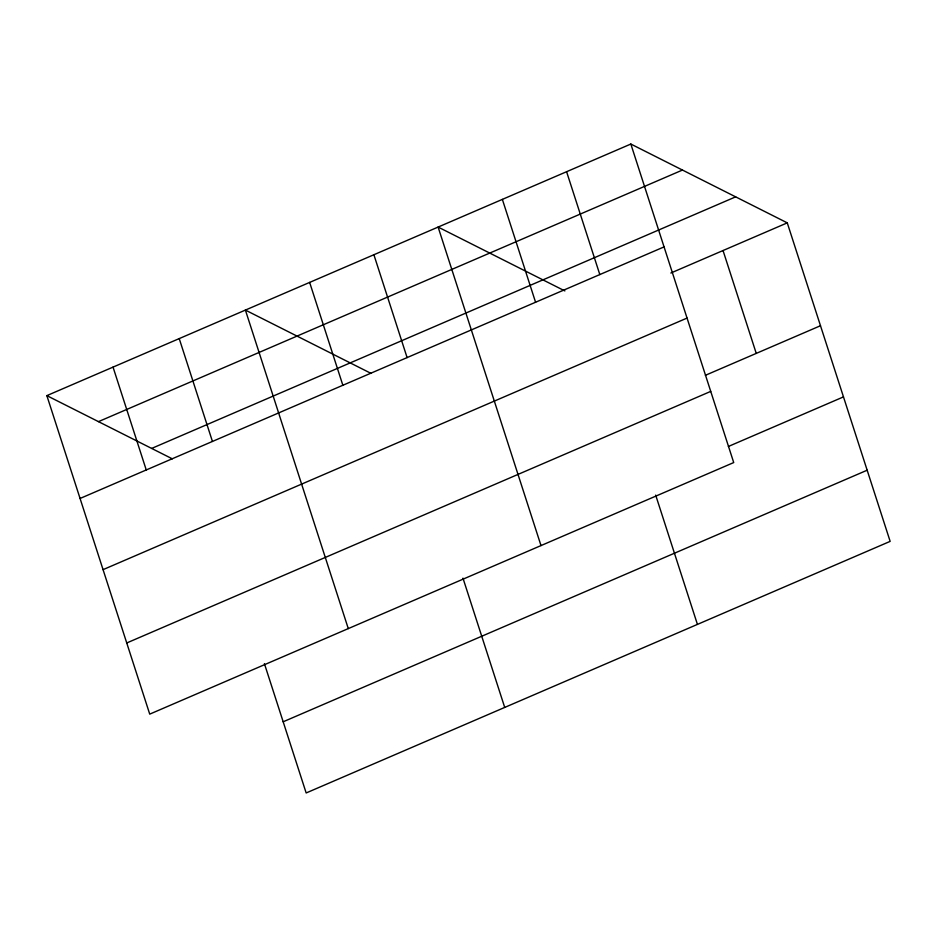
<?xml version="1.0" encoding="UTF-8"?>
<svg xmlns="http://www.w3.org/2000/svg" width="937" height="937" viewBox="0 0 937 937"><rect width="100%" height="100%" fill="white"/><g stroke="black" fill="none" stroke-linecap="round" stroke-linejoin="round"><path stroke-width="1.41" d="M630.835 144.04L733.718 462.562L149.733 714.135L46.85 395.625L630.835 144.04L787.267 222.865L890.15 541.375L306.165 792.96L264.41 663.677M98.479 421.627L682.464 170.054M151.665 448.425L735.65 196.852M80.067 498.472L664.052 246.899M670.845 273.018L787.267 222.865M103.058 569.649L687.044 318.076M705.397 375.304L820.496 325.725M126.741 642.969L710.726 391.397M728.389 446.469L843.476 396.89M283.173 721.783L867.158 470.21M564.87 290.927L438.118 227.07L541 545.58M370.865 373.301L245.4 310.088L348.283 628.598M46.85 395.625L172.314 458.837M723.036 250.542L756.253 353.401M566.592 171.717L599.821 274.576M655.677 495.123L697.433 624.405M502.361 199.394L535.577 302.253M373.886 254.735L407.103 357.594M462.972 578.152L504.715 707.423M309.643 282.412L342.86 385.271M179.225 338.597L212.441 441.456M113.037 367.105L146.254 469.964"/></g></svg>
